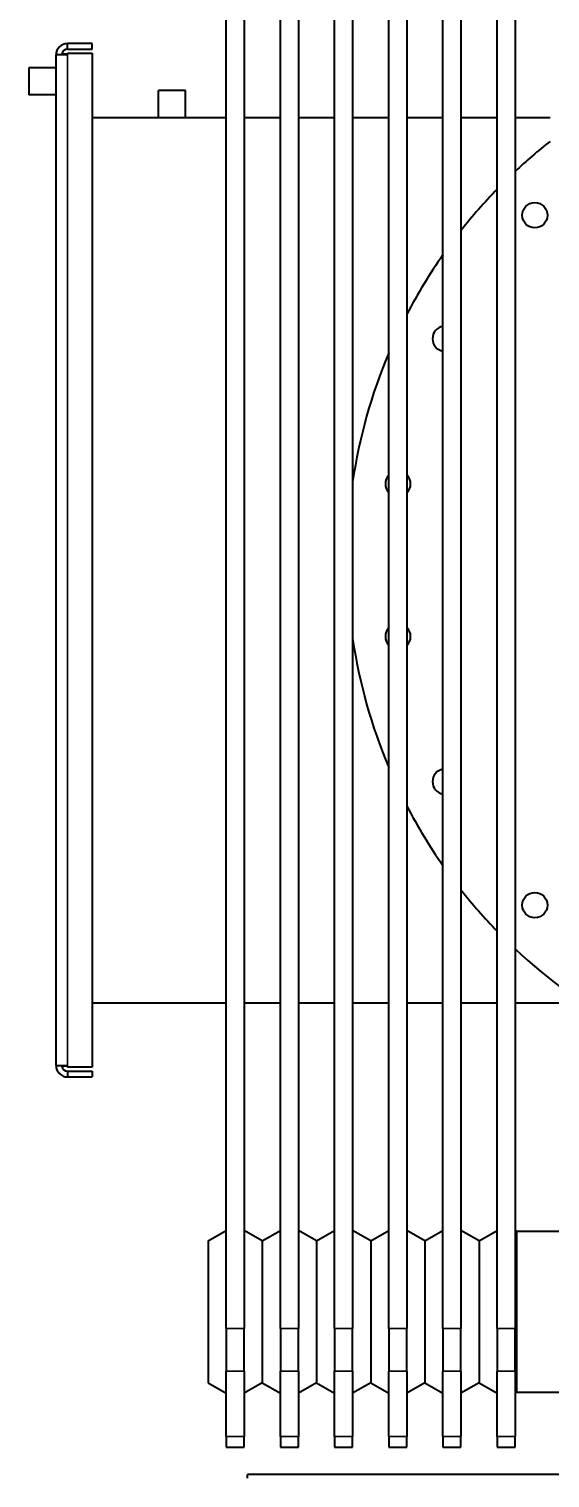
# Model space of a CAD drawing. Header units: millimetres. Extents: x 0 to 5945, y 0 to 4205.
# Drawn here: x 3914 to 4203, y 893 to 1695 of the extents above; entities that cross this region are included whole.
import ezdxf

# ---------------------------------------------------------------- set-up
doc = ezdxf.new("R2010")
doc.units = ezdxf.units.MM
doc.header["$LTSCALE"] = 5
doc.layers.add('가시적인 것(ISO)', color=3, linetype='Continuous', lineweight=40)
doc.layers.add('가시적인 좁은 것(ISO)', color=3, linetype='Continuous', lineweight=35)

msp = doc.modelspace()

# ---------------------------------------------------------------- linework, layer by layer
at = {"layer": '가시적인 것(ISO)'}
for p, q in [((4023.2316, 975.4947), (4023.2316, 1944.1288)), ((4033.2316, 1944.1288), (4033.2316, 975.4947)), ((4053.2316, 975.4947), (4053.2316, 1944.1288)), ((4063.2316, 1944.1288), (4063.2316, 975.4947)), ((4083.2316, 975.4947), (4083.2316, 1944.1288)), ((4093.2316, 1944.1288), (4093.2316, 975.4947)), ((4113.2316, 975.4947), (4113.2316, 1944.1288)), ((4123.2316, 1944.1288), (4123.2316, 975.4947)), ((4143.2316, 975.4947), (4143.2316, 1944.1288)), ((4153.2316, 1944.1288), (4153.2316, 975.4947)), ((4173.2316, 975.4947), (4173.2316, 1944.1288)), ((4183.2316, 1944.1288), (4183.2316, 975.4947)), ((3949.0316, 1686.8118), (3935.4316, 1686.8118)), ((3935.4316, 1683.6118), (3935.4316, 1686.8118)), ((3949.0316, 1683.6118), (3949.0316, 1686.8118)), ((3935.4316, 1680.4118), (3929.0316, 1680.4118)), ((3929.0316, 1121.2118), (3929.0316, 1680.4118)), ((3932.2316, 1680.8118), (3932.2316, 1680.4118)), ((3935.2316, 1680.8118), (3932.2316, 1680.8118)), ((3935.2316, 1680.4118), (3935.2316, 1680.8118)), ((3935.4316, 1683.6118), (3949.0316, 1683.6118)), ((3935.4316, 1680.4118), (3935.4316, 1681.349)), ((3935.4316, 1681.349), (3949.0316, 1681.349)), ((3949.0316, 1681.349), (3949.0316, 1120.2745)), ((3914.0316, 1673.3118), (3914.0316, 1658.3118)), ((3929.0316, 1673.3118), (3914.0316, 1673.3118)), ((4000.7316, 1660.8118), (3985.7316, 1660.8118)), ((3985.7316, 1645.8118), (3985.7316, 1660.8118)), ((4000.7316, 1645.8118), (4000.7316, 1660.8118)), ((3929.0316, 1658.3118), (3914.0316, 1658.3118)), ((3949.0316, 1645.8118), (4023.2316, 1645.8118)), ((4033.2316, 1645.8118), (4053.2316, 1645.8118)), ((4063.2316, 1645.8118), (4083.2316, 1645.8118)), ((4093.2316, 1645.8118), (4113.2316, 1645.8118)), ((4123.2316, 1645.8118), (4143.2316, 1645.8118)), ((4153.2316, 1645.8118), (4173.2316, 1645.8118)), ((4183.2316, 1645.8118), (4202.5316, 1645.8118)), ((3949.0316, 1155.8118), (4023.2316, 1155.8118)), ((4033.2316, 1155.8118), (4053.2316, 1155.8118)), ((4063.2316, 1155.8118), (4083.2316, 1155.8118)), ((4093.2316, 1155.8118), (4113.2316, 1155.8118)), ((4123.2316, 1155.8118), (4143.2316, 1155.8118)), ((4153.2316, 1155.8118), (4173.2316, 1155.8118)), ((4183.2316, 1155.8118), (4220.7148, 1155.8118)), ((3929.0316, 1121.2118), (3935.4316, 1121.2118)), ((3932.2316, 1121.2118), (3932.2316, 1120.8118)), ((3935.2316, 1120.8118), (3932.2316, 1120.8118)), ((3935.2316, 1120.8118), (3935.2316, 1121.2118)), ((3935.4316, 1120.2745), (3935.4316, 1121.2118)), ((3949.0316, 1120.2745), (3935.4316, 1120.2745)), ((3935.4316, 1118.0118), (3949.0316, 1118.0118)), ((3935.4316, 1118.0118), (3935.4316, 1114.8118)), ((3935.4316, 1114.8118), (3949.0316, 1114.8118)), ((3949.0316, 1118.0118), (3949.0316, 1114.8118)), ((4013.2316, 1024.0383), (4023.2316, 1029.8118)), ((4043.2316, 1024.0383), (4033.2316, 1029.8118)), ((4043.2316, 1024.0383), (4053.2316, 1029.8118)), ((4073.2316, 1024.0383), (4063.2316, 1029.8118)), ((4073.2316, 1024.0383), (4083.2316, 1029.8118)), ((4103.2316, 1024.0383), (4093.2316, 1029.8118)), ((4103.2316, 1024.0383), (4113.2316, 1029.8118)), ((4133.2316, 1024.0383), (4123.2316, 1029.8118)), ((4133.2316, 1024.0383), (4143.2316, 1029.8118)), ((4163.2316, 1024.0383), (4153.2316, 1029.8118)), ((4163.2316, 1024.0383), (4173.2316, 1029.8118)), ((4184.011, 1029.3618), (4183.2316, 1029.8118)), ((4184.011, 1029.3618), (4184.011, 940.2618)), ((4184.011, 1029.3618), (4245.0316, 1029.3618)), ((4013.2316, 1024.0383), (4013.2316, 945.5853)), ((4043.2316, 1024.0383), (4043.2316, 945.5853)), ((4073.2316, 1024.0383), (4073.2316, 945.5853)), ((4103.2316, 1024.0383), (4103.2316, 945.5853)), ((4133.2316, 1024.0383), (4133.2316, 945.5853)), ((4163.2316, 1024.0383), (4163.2316, 945.5853)), ((4023.2316, 975.4947), (4023.2316, 952.0024)), ((4033.2316, 952.0024), (4033.2316, 975.4947)), ((4053.2316, 975.4947), (4053.2316, 952.0024)), ((4063.2316, 952.0024), (4063.2316, 975.4947)), ((4083.2316, 975.4947), (4083.2316, 952.0024)), ((4093.2316, 952.0024), (4093.2316, 975.4947)), ((4113.2316, 975.4947), (4113.2316, 952.0024)), ((4123.2316, 952.0024), (4123.2316, 975.4947)), ((4143.2316, 975.4947), (4143.2316, 952.0024)), ((4153.2316, 952.0024), (4153.2316, 975.4947)), ((4173.2316, 975.4947), (4173.2316, 952.0024)), ((4183.2316, 952.0024), (4183.2316, 975.4947)), ((4023.2316, 915.8425), (4023.2316, 952.0024)), ((4033.2316, 952.0024), (4033.2316, 915.8425)), ((4053.2316, 915.8425), (4053.2316, 952.0024)), ((4063.2316, 952.0024), (4063.2316, 915.8425)), ((4083.2316, 915.8425), (4083.2316, 952.0024)), ((4093.2316, 952.0024), (4093.2316, 915.8425)), ((4113.2316, 915.8425), (4113.2316, 952.0024)), ((4123.2316, 952.0024), (4123.2316, 915.8425)), ((4143.2316, 915.8425), (4143.2316, 952.0024)), ((4153.2316, 952.0024), (4153.2316, 915.8425)), ((4173.2316, 915.8425), (4173.2316, 952.0024)), ((4183.2316, 952.0024), (4183.2316, 915.8425)), ((4013.2316, 945.5853), (4023.2316, 939.8118)), ((4043.2316, 945.5853), (4033.2316, 939.8118)), ((4043.2316, 945.5853), (4053.2316, 939.8118)), ((4073.2316, 945.5853), (4063.2316, 939.8118)), ((4073.2316, 945.5853), (4083.2316, 939.8118)), ((4103.2316, 945.5853), (4093.2316, 939.8118)), ((4103.2316, 945.5853), (4113.2316, 939.8118)), ((4133.2316, 945.5853), (4123.2316, 939.8118)), ((4133.2316, 945.5853), (4143.2316, 939.8118)), ((4163.2316, 945.5853), (4153.2316, 939.8118)), ((4163.2316, 945.5853), (4173.2316, 939.8118)), ((4184.011, 940.2618), (4183.2316, 939.8118)), ((4184.011, 940.2618), (4245.0316, 940.2618)), ((4023.2316, 915.8425), (4023.2316, 909.8118)), ((4033.2316, 909.8118), (4033.2316, 915.8425)), ((4053.2316, 915.8425), (4053.2316, 909.8118)), ((4063.2316, 909.8118), (4063.2316, 915.8425)), ((4083.2316, 915.8425), (4083.2316, 909.8118)), ((4093.2316, 909.8118), (4093.2316, 915.8425)), ((4113.2316, 915.8425), (4113.2316, 909.8118)), ((4123.2316, 909.8118), (4123.2316, 915.8425)), ((4143.2316, 915.8425), (4143.2316, 909.8118)), ((4153.2316, 909.8118), (4153.2316, 915.8425)), ((4173.2316, 915.8425), (4173.2316, 909.8118)), ((4183.2316, 909.8118), (4183.2316, 915.8425)), ((4023.2316, 909.8118), (4033.2316, 909.8118)), ((4053.2316, 909.8118), (4063.2316, 909.8118)), ((4083.2316, 909.8118), (4093.2316, 909.8118)), ((4113.2316, 909.8118), (4123.2316, 909.8118)), ((4143.2316, 909.8118), (4153.2316, 909.8118)), ((4173.2316, 909.8118), (4183.2316, 909.8118)), ((4735.0316, 894.8118), (4035.0316, 894.8118)), ((4035.0316, 892.8118), (4035.0316, 894.8118))]:
    msp.add_line(p, q, dxfattribs=at)
for centre in [(4194.1127, 1591.7306), (4194.1127, 1209.8929)]:
    msp.add_circle(centre, 7, dxfattribs=at)
for centre, radius, start, end in [((3935.4316, 1680.4118), 6.4, 90, 180), ((3935.4316, 1680.4118), 3.2, 90, 172.8192442), ((4385.0316, 1400.8118), 295, 128.2171846, 133.1623387), ((4385.0316, 1400.8118), 295, 135.8868123, 141.7912749), ((4385.0316, 1400.8118), 295, 145.0508746, 152.5554918), ((4144.4598, 1523.3892), 7, 100.1055819, 259.8944181), ((4385.0316, 1400.8118), 295, 157.1251219, 171.5531462), ((4118.3557, 1443.0491), 7, 137.0561027, 222.9438973), ((4118.3557, 1443.0491), 7, 314.1508836, 45.8491164), ((4118.3557, 1358.5745), 7, 314.1508836, 45.8491164), ((4385.0316, 1400.8118), 295, 188.4468538, 202.8748781), ((4118.3557, 1358.5745), 7, 137.0561027, 222.9438973), ((4144.4598, 1278.2343), 7, 100.1055819, 259.8944181), ((4385.0316, 1400.8118), 295, 207.4445082, 214.9491254), ((4385.0316, 1400.8118), 295, 218.2087251, 224.1131877), ((4385.0316, 1400.8118), 295, 226.8376613, 241.6682353), ((3935.4316, 1121.2118), 6.4, 180, 270), ((3935.4316, 1121.2118), 3.2, 187.1807558, 270)]:
    msp.add_arc(centre, radius, start, end, dxfattribs=at)
at = {"layer": '가시적인 좁은 것(ISO)'}
for p, q in [((3935.4316, 1680.4118), (3935.4316, 1121.2118)), ((4033.2316, 975.4947), (4023.2316, 975.4947)), ((4063.2316, 975.4947), (4053.2316, 975.4947)), ((4093.2316, 975.4947), (4083.2316, 975.4947)), ((4123.2316, 975.4947), (4113.2316, 975.4947)), ((4153.2316, 975.4947), (4143.2316, 975.4947)), ((4183.2316, 975.4947), (4173.2316, 975.4947)), ((4033.2316, 952.0024), (4023.2316, 952.0024)), ((4063.2316, 952.0024), (4053.2316, 952.0024)), ((4093.2316, 952.0024), (4083.2316, 952.0024)), ((4123.2316, 952.0024), (4113.2316, 952.0024)), ((4153.2316, 952.0024), (4143.2316, 952.0024)), ((4183.2316, 952.0024), (4173.2316, 952.0024)), ((4033.2316, 915.8425), (4023.2316, 915.8425)), ((4063.2316, 915.8425), (4053.2316, 915.8425)), ((4093.2316, 915.8425), (4083.2316, 915.8425)), ((4123.2316, 915.8425), (4113.2316, 915.8425)), ((4153.2316, 915.8425), (4143.2316, 915.8425)), ((4183.2316, 915.8425), (4173.2316, 915.8425))]:
    msp.add_line(p, q, dxfattribs=at)

doc.saveas('drawing.dxf')
